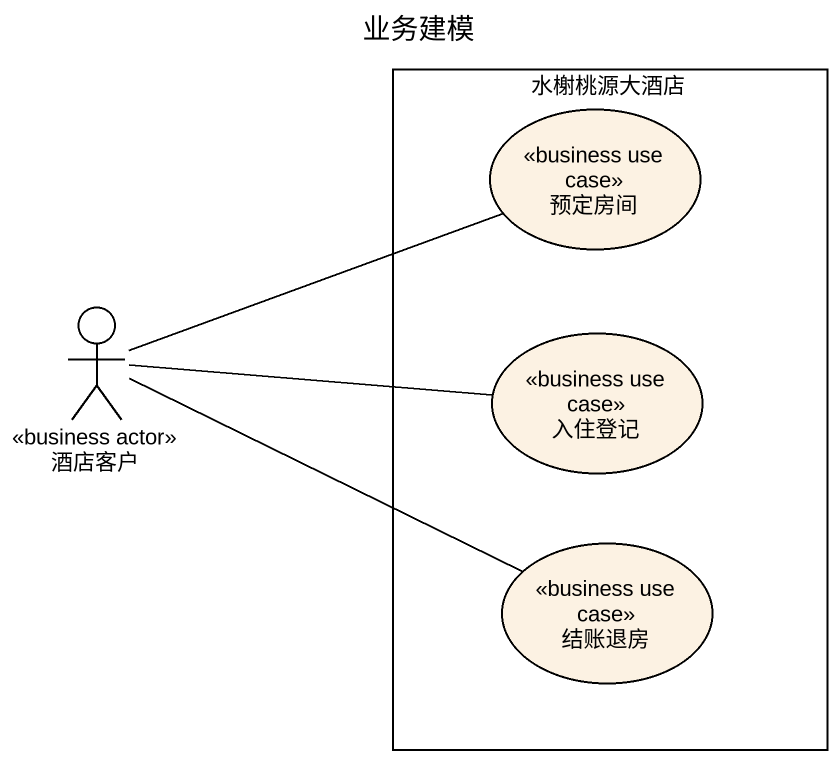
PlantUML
@startuml
title 业务建模
rectangle 水榭桃源大酒店 {
  usecase 预定房间 <<business use case>>
  usecase 入住登记 <<business use case>>
  usecase 结账退房 <<business use case>>
}
actor 酒店客户 <<business actor>>
酒店客户 -right- 预定房间
酒店客户 -right- 入住登记
酒店客户 -right- 结账退房
@enduml
